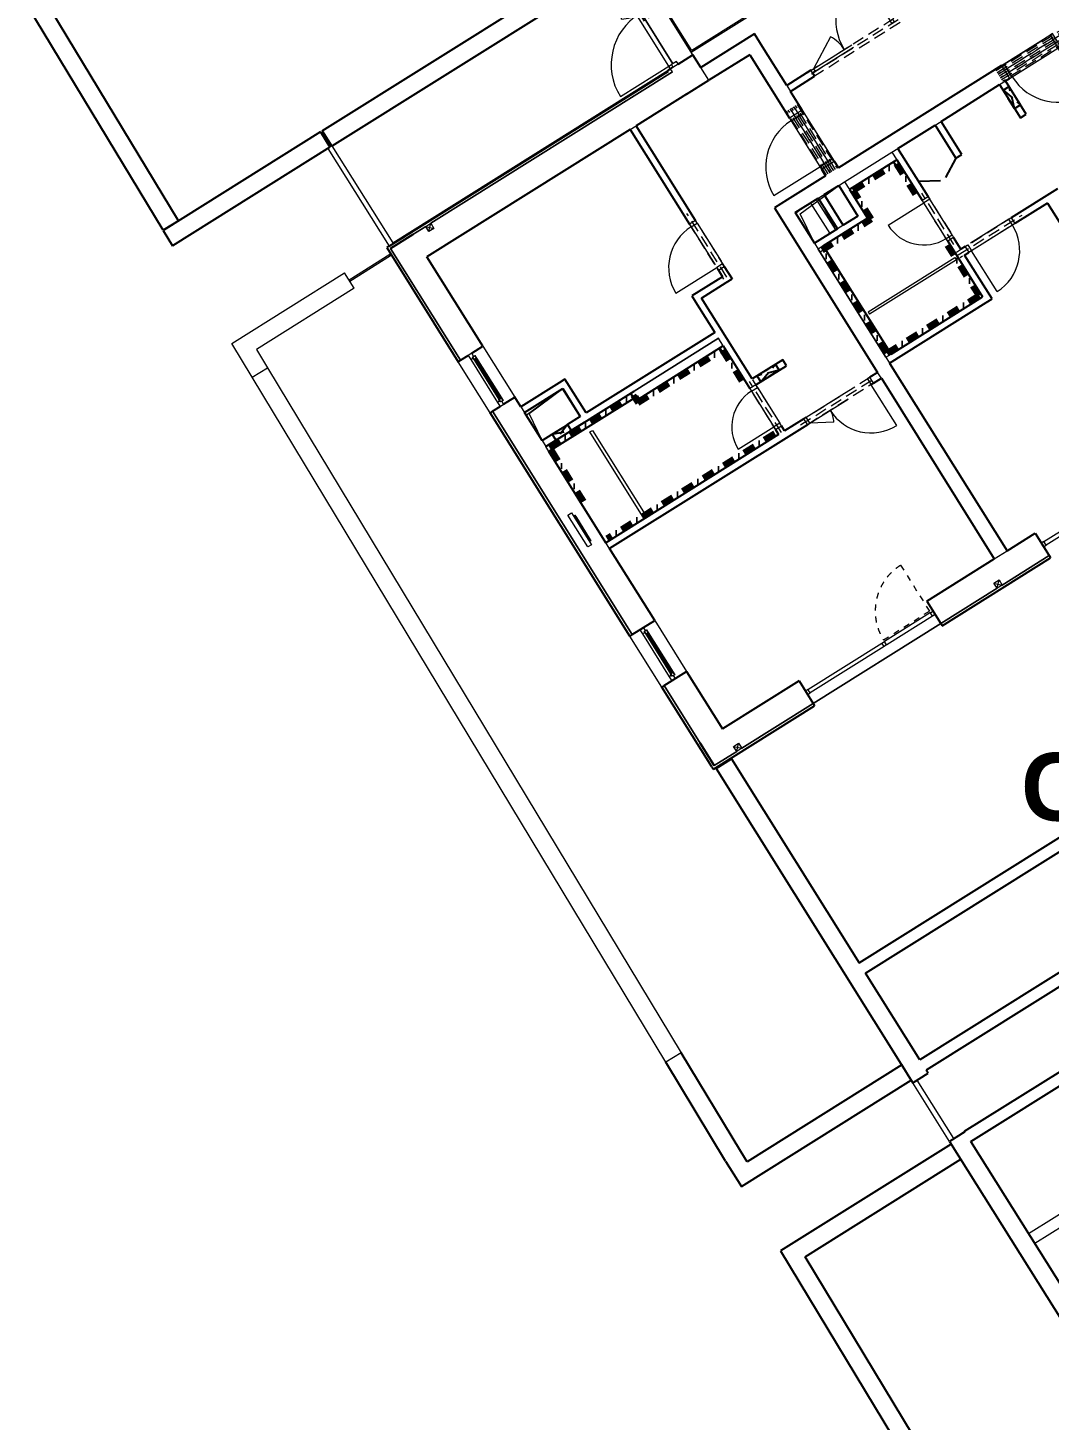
# Model space of a CAD drawing. Header units: millimetres. Extents: x -9657 to 178820, y -8645 to 72638.
# Drawn here: x 70702 to 87667, y 34252 to 57372 of the extents above; entities that cross this region are included whole.
import ezdxf

# ---------------------------------------------------------------- set-up
doc = ezdxf.new("R2010")
doc.units = ezdxf.units.MM
for name, pattern in [('HA_Dash_2mm-S1mm', [200, 100, -100]), ('HA_Dash_3mm-S1mm', [300, 200, -100]), ('HA_DashDot_2_2mm-S0_6mm', [1650, 750, -450, 0, -450]), ('HA_DashDot_4mm-S1mm', [400, 200, -100, 0, -100])]:
    doc.linetypes.add(name, pattern=pattern)
for name, color, linetype, lineweight in [('A-DETL-____-OTLN', 9, 'Continuous', 25), ('A-DETL-GENF-OTLN', 9, 'Continuous', 9), ('A-DOOR-____-MCUT', 9, 'Continuous', 9), ('A-DOOR-____-OTLN', 9, 'Continuous', 9), ('A-DOOR-FRAM-MCUT', 9, 'Continuous', 9), ('A-DOOR-FRAM-OTLN', 9, 'Continuous', 9), ('A-FLOR-____-OTLN', 9, 'Continuous', 9), ('A-FLOR-HRAL-OTLN', 9, 'Continuous', 9), ('A-GENM-____-HDLN', 9, 'HA_Dash_3mm-S1mm', 9), ('A-GENM-____-MCUT', 9, 'Continuous', 25), ('A-GENM-____-OTLN', 9, 'Continuous', 9), ('A-GLAZ-____-MCUT', 9, 'Continuous', 5), ('A-GLAZ-____-OTLN', 9, 'Continuous', 5), ('A-GLAZ-CURT-MCUT', 9, 'Continuous', 5), ('A-GLAZ-CURT-OTLN', 9, 'Continuous', 5), ('A-GLAZ-CWMG-MCUT', 9, 'Continuous', 5), ('A-GLAZ-CWMG-OTLN', 9, 'Continuous', 5), ('A-WALL-____-MCUT', 9, 'Continuous', 25), ('A-WALL-____-OTLN', 9, 'Continuous', 9), ('G-____-____-SYMB', 9, 'Continuous', 5), ('I-WALL-____-MCUT', 9, 'Continuous', 25), ('I-WALL-____-OTLN', 9, 'Continuous', 9), ('M-HVAC-DUCT-OTLN', 9, 'Continuous', 9)]:
    doc.layers.add(name, color=color, linetype=linetype, lineweight=lineweight)
doc.styles.add('Arial_B', font='arialbd.ttf', dxfattribs={"height": 1125})

# ---------------------------------------------------------------- blocks, each defined once
blk = doc.blocks.new('HA_DR_Single_Swing_Solid - In_BJ_900x2100_Vstup-2000314-schema rezu D_130_5300')
at = {"layer": 'A-DOOR-____-MCUT', "linetype": 'HA_DashDot_2_2mm-S0_6mm'}
for p, q in [((-450, 125), (450, 125)), ((-450, -125), (450, -125))]:
    blk.add_line(p, q, dxfattribs=at)
at = {"layer": 'A-DOOR-____-OTLN'}
for p, q in [((-500, 125), (500, 125)), ((-500, -125), (500, -125))]:
    blk.add_line(p, q, dxfattribs=at)
at = {"layer": 'A-DOOR-____-OTLN', "lineweight": 5}
blk.add_line((450, -1025), (450, -125), dxfattribs=at)
blk.add_arc((450, -125), 900, 180, 270, dxfattribs=at)
at = {"layer": 'A-DOOR-FRAM-MCUT'}
for p, q in [((-450, 125), (-500, 125)), ((-500, 125), (-500, -125)), ((-450, -125), (-450, 125)), ((500, 125), (450, 125)), ((450, 125), (450, -125)), ((500, -125), (500, 125)), ((-500, -125), (-450, -125)), ((450, -125), (500, -125))]:
    blk.add_line(p, q, dxfattribs=at)
blk = doc.blocks.new('HA_DR_Single_Swing_Solid - In_BJ_800x2100-2000414-schema rezu D_130_5300')
at = {"layer": 'A-DOOR-____-MCUT', "linetype": 'HA_DashDot_2_2mm-S0_6mm'}
for p, q in [((-400, 57.5), (400, 57.5)), ((-400, -57.5), (400, -57.5))]:
    blk.add_line(p, q, dxfattribs=at)
at = {"layer": 'A-DOOR-____-OTLN', "lineweight": 5}
blk.add_line((400, 857.5), (400, 57.5), dxfattribs=at)
blk.add_arc((400, 57.5), 800, 90, 180, dxfattribs=at)
at = {"layer": 'A-DOOR-FRAM-MCUT'}
for p, q in [((-450, -57.5), (-450, 57.5)), ((-450, 57.5), (-400, 57.5)), ((-400, 57.5), (-400, -57.5)), ((400, 57.5), (450, 57.5)), ((400, -57.5), (400, 57.5)), ((450, 57.5), (450, -57.5)), ((-400, -57.5), (-450, -57.5)), ((450, -57.5), (400, -57.5))]:
    blk.add_line(p, q, dxfattribs=at)
blk = doc.blocks.new('HA_DR_Single_Swing_Solid - In_BJ_700x2100-2000418-schema rezu D_130_5300')
at = {"layer": 'A-DOOR-____-MCUT', "linetype": 'HA_DashDot_2_2mm-S0_6mm'}
for p, q in [((-350, 57.5), (350, 57.5)), ((-350, -57.5), (350, -57.5))]:
    blk.add_line(p, q, dxfattribs=at)
at = {"layer": 'A-DOOR-____-OTLN', "lineweight": 5}
blk.add_line((350, 757.5), (350, 57.5), dxfattribs=at)
blk.add_arc((350, 57.5), 700, 90, 180, dxfattribs=at)
at = {"layer": 'A-DOOR-FRAM-MCUT'}
for p, q in [((-400, -57.5), (-400, 57.5)), ((-400, 57.5), (-350, 57.5)), ((-350, 57.5), (-350, -57.5)), ((350, 57.5), (400, 57.5)), ((350, -57.5), (350, 57.5)), ((400, 57.5), (400, -57.5)), ((-350, -57.5), (-400, -57.5)), ((400, -57.5), (350, -57.5))]:
    blk.add_line(p, q, dxfattribs=at)
blk = doc.blocks.new('HA_DR_Single_Swing_Solid - In_BJ_800x2100-2000412-schema rezu D_130_5300')
at = {"layer": 'A-DOOR-____-MCUT', "linetype": 'HA_DashDot_2_2mm-S0_6mm'}
for p, q in [((-400, 57.5), (400, 57.5)), ((-400, -57.5), (400, -57.5))]:
    blk.add_line(p, q, dxfattribs=at)
at = {"layer": 'A-DOOR-____-OTLN', "lineweight": 5}
blk.add_line((400, -857.5), (400, -57.5), dxfattribs=at)
blk.add_arc((400, -57.5), 800, 180, 270, dxfattribs=at)
at = {"layer": 'A-DOOR-FRAM-MCUT'}
for p, q in [((-400, 57.5), (-450, 57.5)), ((-450, 57.5), (-450, -57.5)), ((-400, -57.5), (-400, 57.5)), ((450, 57.5), (400, 57.5)), ((400, 57.5), (400, -57.5)), ((450, -57.5), (450, 57.5)), ((-450, -57.5), (-400, -57.5)), ((400, -57.5), (450, -57.5))]:
    blk.add_line(p, q, dxfattribs=at)
blk = doc.blocks.new('HA_DR_Double_Swing_Solid - In_BJ_1200x2100_800-1652993-schema rezu D_130_5300')
at = {"layer": 'A-DOOR-____-MCUT', "linetype": 'HA_DashDot_2_2mm-S0_6mm'}
for p, q in [((-600, 57.5), (600, 57.5)), ((-600, -57.5), (600, -57.5))]:
    blk.add_line(p, q, dxfattribs=at)
at = {"layer": 'A-DOOR-____-OTLN', "lineweight": 5}
for p, q in [((-253.6, -257.5), (-600, -57.5)), ((600, -857.5), (600, -57.5))]:
    blk.add_line(p, q, dxfattribs=at)
for centre, radius, start, end in [((-600, -57.5), 400, 330, 0), ((600, -57.5), 800, 180, 270)]:
    blk.add_arc(centre, radius, start, end, dxfattribs=at)
at = {"layer": 'A-DOOR-FRAM-MCUT'}
for p, q in [((-600, 57.5), (-650, 57.5)), ((-650, 57.5), (-650, -57.5)), ((-600, -57.5), (-600, 57.5)), ((650, 57.5), (600, 57.5)), ((600, 57.5), (600, -57.5)), ((650, -57.5), (650, 57.5)), ((-650, -57.5), (-600, -57.5)), ((600, -57.5), (650, -57.5))]:
    blk.add_line(p, q, dxfattribs=at)
blk = doc.blocks.new('HA_WD_SinglePanel - 1000x2100-1653868-schema rezu D_130_5300')
at = {"layer": 'A-GLAZ-____-MCUT'}
for p, q in [((-420, 70), (-500, 70)), ((-500, 0), (-440, 0)), ((-440, -25), (-440, 25)), ((-440, 25), (-390, 25)), ((-420, 25), (-420, 70)), ((-390, 25), (-390, -25)), ((390, 5), (-390, 5)), ((390, -25), (390, 25)), ((390, 25), (440, 25)), ((500, 70), (420, 70)), ((420, 70), (420, 25)), ((440, 25), (440, -25)), ((440, 0), (500, 0)), ((-390, -25), (-440, -25)), ((390, -5), (-390, -5)), ((440, -25), (390, -25))]:
    blk.add_line(p, q, dxfattribs=at)
at = {"layer": 'A-GLAZ-____-OTLN'}
for p, q in [((440, 25), (-440, 25)), ((-440, -25), (-440, 25)), ((420, 70), (-420, 70)), ((390, 25), (-390, 25)), ((440, 25), (440, -25)), ((-440, -25), (440, -25)), ((390, -25), (-390, -25))]:
    blk.add_line(p, q, dxfattribs=at)
blk = doc.blocks.new('HA_WD_SinglePanel - 1000x1500-1653870-schema rezu D_130_5300')
at = {"layer": 'A-GLAZ-____-MCUT'}
for p, q in [((-500, 70), (-500, 0)), ((-420, 70), (-500, 70)), ((-500, 0), (-440, 0)), ((-440, -25), (-440, 25)), ((-440, 25), (-390, 25)), ((-420, 25), (-420, 70)), ((-390, 25), (-390, -25)), ((390, 5), (-390, 5)), ((390, -25), (390, 25)), ((390, 25), (440, 25)), ((500, 70), (420, 70)), ((420, 70), (420, 25)), ((440, 25), (440, -25)), ((440, 0), (500, 0)), ((500, 0), (500, 70)), ((-390, -25), (-440, -25)), ((390, -5), (-390, -5)), ((440, -25), (390, -25))]:
    blk.add_line(p, q, dxfattribs=at)
at = {"layer": 'A-GLAZ-____-OTLN'}
for p, q in [((440, 25), (-440, 25)), ((-440, -25), (-440, 25)), ((420, 70), (-420, 70)), ((390, 25), (-390, 25)), ((440, 25), (440, -25)), ((-440, -25), (440, -25)), ((390, -25), (-390, -25))]:
    blk.add_line(p, q, dxfattribs=at)
blk = doc.blocks.new('HA_WD_SinglePanel - 625x1000-1653871-schema rezu D_130_5300')
at = {"layer": 'A-GLAZ-____-MCUT'}
for p, q in [((-253, -25), (-253, 0)), ((-203, 0), (-203, -25)), ((202, -25), (202, 0)), ((252, 0), (252, -25)), ((-203, -25), (-253, -25)), ((202, -5), (-203, -5)), ((252, -25), (202, -25))]:
    blk.add_line(p, q, dxfattribs=at)
at = {"layer": 'A-GLAZ-____-OTLN'}
for p, q in [((-313, 70), (312, 70)), ((-313, 0), (-313, 70)), ((312, 0), (-313, 0)), ((-253, -25), (-253, 0)), ((252, 0), (252, -25)), ((312, 70), (312, 0)), ((-253, -25), (252, -25)), ((202, -25), (-203, -25))]:
    blk.add_line(p, q, dxfattribs=at)
blk = doc.blocks.new('HA_DR_Double_Swing_Solid_FrameButt - In_FAS_1600x2350_1000-1915407-schema rezu D_130_5300')
at = {"layer": 'A-DOOR-____-MCUT', "linetype": 'HA_DashDot_2_2mm-S0_6mm'}
for p, q in [((-800, -70), (800, -70)), ((-800, -170), (800, -170))]:
    blk.add_line(p, q, dxfattribs=at)
at = {"layer": 'A-DOOR-____-OTLN', "lineweight": 5}
for p, q in [((-280, -470), (-800, -170)), ((800, -1170), (800, -170))]:
    blk.add_line(p, q, dxfattribs=at)
for centre, radius, start, end in [((-800, -170), 600, 330, 360), ((800, -170), 1000, 180, 270)]:
    blk.add_arc(centre, radius, start, end, dxfattribs=at)
at = {"layer": 'A-DOOR-FRAM-MCUT'}
for p, q in [((-800, -70), (-850, -70)), ((-850, -70), (-850, -170)), ((-850, -170), (-800, -170)), ((-800, -170), (-800, -70)), ((850, -70), (800, -70)), ((800, -70), (800, -170)), ((800, -170), (850, -170)), ((850, -170), (850, -70))]:
    blk.add_line(p, q, dxfattribs=at)
at = {"layer": 'A-DOOR-FRAM-OTLN', "linetype": 'HA_DashDot_2_2mm-S0_6mm'}
for p, q in [((850, 220), (-850, 220)), ((850, -220), (-850, -220))]:
    blk.add_line(p, q, dxfattribs=at)
blk = doc.blocks.new('HA_DR_Double_Swing_Solid_wCasing - In_OBJ_1500x2100_900-1771115-schema rezu D_130_5300')
at = {"layer": 'A-DOOR-____-MCUT', "linetype": 'HA_DashDot_2_2mm-S0_6mm'}
for p, q in [((-750, 57.5), (750, 57.5)), ((-750, 7.5), (750, 7.5))]:
    blk.add_line(p, q, dxfattribs=at)
at = {"layer": 'A-DOOR-____-OTLN', "lineweight": 5}
for p, q in [((750, 957.5), (750, 57.5)), ((-230.4, 357.5), (-750, 57.5))]:
    blk.add_line(p, q, dxfattribs=at)
for centre, radius, start, end in [((750, 57.5), 900, 90, 180), ((-750, 57.5), 600, 0, 30)]:
    blk.add_arc(centre, radius, start, end, dxfattribs=at)
at = {"layer": 'A-DOOR-FRAM-MCUT'}
for p, q in [((-800, 7.5), (-800, 57.5)), ((-800, 57.5), (-750, 57.5)), ((-750, 7.5), (-800, 7.5)), ((-750, 57.5), (-750, 7.5)), ((750, 57.5), (800, 57.5)), ((750, 7.5), (750, 57.5)), ((800, 7.5), (750, 7.5)), ((800, 57.5), (800, 7.5))]:
    blk.add_line(p, q, dxfattribs=at)
blk = doc.blocks.new('HA_DR_Single_Swing_Solid - In_BJ_700x2100-2000416-schema rezu D_130_5300')
at = {"layer": 'A-DOOR-____-MCUT', "linetype": 'HA_DashDot_2_2mm-S0_6mm'}
for p, q in [((-350, 57.5), (350, 57.5)), ((-350, -57.5), (350, -57.5))]:
    blk.add_line(p, q, dxfattribs=at)
at = {"layer": 'A-DOOR-____-OTLN', "lineweight": 5}
blk.add_line((350, -757.5), (350, -57.5), dxfattribs=at)
blk.add_arc((350, -57.5), 700, 180, 270, dxfattribs=at)
at = {"layer": 'A-DOOR-FRAM-MCUT'}
for p, q in [((-350, 57.5), (-400, 57.5)), ((-400, 57.5), (-400, -57.5)), ((-350, -57.5), (-350, 57.5)), ((400, 57.5), (350, 57.5)), ((350, 57.5), (350, -57.5)), ((400, -57.5), (400, 57.5)), ((-400, -57.5), (-350, -57.5)), ((350, -57.5), (400, -57.5))]:
    blk.add_line(p, q, dxfattribs=at)
blk = doc.blocks.new('Systémový panel - Sklo-2038694-schema rezu D_130_5300')
at = {"layer": 'A-GLAZ-CURT-MCUT'}
for p, q in [((-725, 0), (725, 0)), ((-725, -70), (-725, 0)), ((725, -70), (-725, -70)), ((725, -70), (725, 0))]:
    blk.add_line(p, q, dxfattribs=at)
blk = doc.blocks.new('Obdélníková příčel - 50x70mm EXT-2038695-schema rezu D_130_5300')
at = {"layer": 'A-GLAZ-CWMG-MCUT'}
for p, q in [((0, 70), (-50, 70)), ((-50, 70), (-50, 0)), ((-50, 0), (0, 0)), ((0, 70), (0, 0))]:
    blk.add_line(p, q, dxfattribs=at)
blk = doc.blocks.new('Obdélníková příčel - 50x70mm EXT-2038696-schema rezu D_130_5300')
at = {"layer": 'A-GLAZ-CWMG-MCUT'}
for p, q in [((0, 70), (-50, 70)), ((-50, 70), (-50, 0)), ((-50, 0), (0, 0)), ((0, 70), (0, 0))]:
    blk.add_line(p, q, dxfattribs=at)
blk = doc.blocks.new('ABMV_CW_Single_Swing_Generic - Ex_Glass_SKLOPNE-2038697-schema rezu D_130_5300')
at = {"layer": 'A-DOOR-____-OTLN', "linetype": 'HA_Dash_2mm-S1mm', "lineweight": 5}
for p in [(450, 930), (-450, 30)]:
    blk.add_line(p, (450, 30), dxfattribs=at)
blk.add_arc((450, 30), 900, 90, 180, dxfattribs=at)
blk = doc.blocks.new('Obdélníková příčel - 50x70mm EXT-1480163-schema rezu D_130_5300')
at = {"layer": 'A-GLAZ-CWMG-OTLN'}
for p, q in [((-31448, 47661), (-32211, 47183)), ((-31411, 47601), (-32173, 47124))]:
    blk.add_line(p, q, dxfattribs=at)
blk = doc.blocks.new('Obdélníková příčel - 50x70mm EXT-2038693-schema rezu D_130_5300')
at = {"layer": 'A-GLAZ-CWMG-MCUT'}
for p, q in [((25, 70), (-25, 70)), ((-25, 70), (-25, 0)), ((-25, 0), (25, 0)), ((25, 70), (25, 0))]:
    blk.add_line(p, q, dxfattribs=at)
blk = doc.blocks.new('Systémový panel - Sklo-1480324-schema rezu D_130_5300')
at = {"layer": 'A-GLAZ-CURT-MCUT'}
for p, q in [((-725, 0), (725, 0)), ((-725, -70), (-725, 0)), ((725, -70), (-725, -70)), ((725, -70), (725, 0))]:
    blk.add_line(p, q, dxfattribs=at)
blk = doc.blocks.new('Obdélníková příčel - 50x70mm EXT-1479989-schema rezu D_130_5300')
at = {"layer": 'A-GLAZ-CWMG-MCUT'}
for p, q in [((0, 70), (-50, 70)), ((-50, 70), (-50, 0)), ((-50, 0), (0, 0)), ((0, 70), (0, 0))]:
    blk.add_line(p, q, dxfattribs=at)
blk = doc.blocks.new('HA_GM_Shaft_Rectangle - Default-2017769-schema rezu D_130_5300')
at = {"layer": 'A-DETL-GENF-OTLN'}
for p, q in [((55, -55), (750, 0)), ((0, -550), (55, -55))]:
    blk.add_line(p, q, dxfattribs=at)
at = {"layer": 'A-GENM-____-OTLN'}
for p, q in [((0, -550), (0, 0)), ((0, 0), (750, 0)), ((750, 0), (750, -550)), ((750, -550), (0, -550))]:
    blk.add_line(p, q, dxfattribs=at)
blk = doc.blocks.new('HA_GM_Tiling_LineBased - Generic Tiles-1678942-schema rezu D_130_5300')
at = {"layer": 'A-GENM-____-OTLN', "linetype": 'HA_DashDot_4mm-S1mm', "lineweight": 80}
blk.add_line((50, -50), (3335, -50), dxfattribs=at)
blk = doc.blocks.new('HA_GM_Tiling_LineBased - Generic Tiles-1699753-schema rezu D_130_5300')
at = {"layer": 'A-GENM-____-OTLN', "linetype": 'HA_DashDot_4mm-S1mm', "lineweight": 80}
blk.add_line((50, -50), (1110, -50), dxfattribs=at)
blk = doc.blocks.new('HA_GM_Tiling_LineBased - Generic Tiles-1681290-schema rezu D_130_5300')
at = {"layer": 'A-GENM-____-OTLN', "linetype": 'HA_DashDot_4mm-S1mm', "lineweight": 80}
blk.add_line((50, -50), (1685, -50), dxfattribs=at)
blk = doc.blocks.new('HA_GM_Tiling_LineBased - Generic Tiles-1905534-schema rezu D_130_5300')
at = {"layer": 'A-GENM-____-OTLN', "linetype": 'HA_DashDot_4mm-S1mm', "lineweight": 80}
blk.add_line((50, -50), (785, -50), dxfattribs=at)
blk = doc.blocks.new('HA_GM_Tiling_LineBased - Generic Tiles-1951463-schema rezu D_130_5300')
at = {"layer": 'A-GENM-____-OTLN', "linetype": 'HA_DashDot_4mm-S1mm', "lineweight": 80}
blk.add_line((50, -50), (1040, -50), dxfattribs=at)
blk = doc.blocks.new('HA_GM_Tiling_LineBased - Generic Tiles-1951464-schema rezu D_130_5300')
at = {"layer": 'A-GENM-____-OTLN', "linetype": 'HA_DashDot_4mm-S1mm', "lineweight": 80}
blk.add_line((50, -50), (1850, -50), dxfattribs=at)
blk = doc.blocks.new('HA_GM_Tiling_LineBased - Generic Tiles-1951465-schema rezu D_130_5300')
at = {"layer": 'A-GENM-____-OTLN', "linetype": 'HA_DashDot_4mm-S1mm', "lineweight": 80}
blk.add_line((50, -50), (2070, -50), dxfattribs=at)
blk = doc.blocks.new('HA_GM_Tiling_LineBased - Generic Tiles-1951466-schema rezu D_130_5300')
at = {"layer": 'A-GENM-____-OTLN', "linetype": 'HA_DashDot_4mm-S1mm', "lineweight": 80}
blk.add_line((50, -50), (1015, -50), dxfattribs=at)
blk = doc.blocks.new('HA_GM_Tiling_LineBased - Generic Tiles-1951467-schema rezu D_130_5300')
at = {"layer": 'A-GENM-____-OTLN', "linetype": 'HA_DashDot_4mm-S1mm', "lineweight": 80}
blk.add_line((-50, -50), (515, -50), dxfattribs=at)
blk = doc.blocks.new('HA_GM_Tiling_LineBased - Generic Tiles-1951468-schema rezu D_130_5300')
at = {"layer": 'A-GENM-____-OTLN', "linetype": 'HA_DashDot_4mm-S1mm', "lineweight": 80}
blk.add_line((50, -50), (885, -50), dxfattribs=at)
blk = doc.blocks.new('HA_GM_Tiling_LineBased - Generic Tiles-1951469-schema rezu D_130_5300')
at = {"layer": 'A-GENM-____-OTLN', "linetype": 'HA_DashDot_4mm-S1mm', "lineweight": 80}
blk.add_line((50, -50), (745, -50), dxfattribs=at)
blk = doc.blocks.new('Cistici zona_ram - Cistici zona_ram-1709531-schema rezu D_130_5300')
at = {"layer": 'A-GENM-____-OTLN'}
for p, q in [((1423, 68680), (223, 68680)), ((223, 68680), (223, 67080)), ((1423, 67080), (1423, 68680)), ((243, 67100), (243, 68660)), ((243, 68660), (1403, 68660)), ((1403, 68660), (1403, 67100)), ((223, 67080), (1423, 67080)), ((1403, 67100), (243, 67100))]:
    blk.add_line(p, q, dxfattribs=at)
blk = doc.blocks.new('TB_Porotherm KP11_5_1750mm - TB_Porotherm KP11_5_1750mm-1842302-schema rezu D_130_5300')
at = {"layer": 'A-GENM-____-HDLN'}
for p, q in [((-875, 57.5), (875, 57.5)), ((-875, 0), (875, 0)), ((875, -57.5), (-875, -57.5))]:
    blk.add_line(p, q, dxfattribs=at)
blk = doc.blocks.new('TB_Porotherm KP7_1250mm - TB_Porotherm KP7_1250mm-1834965-schema rezu D_130_5300')
at = {"layer": 'A-GENM-____-HDLN'}
for p, q in [((-625, 35), (625, 35)), ((-625, 0), (625, 0)), ((625, -35), (-625, -35))]:
    blk.add_line(p, q, dxfattribs=at)
blk = doc.blocks.new('TB_Porotherm KP11_5_1000mm - TB_Porotherm KP11_5_1000mm-1834151-schema rezu D_130_5300')
at = {"layer": 'A-GENM-____-HDLN'}
for p, q in [((-500, 57.5), (500, 57.5)), ((-500, 0), (500, 0)), ((500, -57.5), (-500, -57.5))]:
    blk.add_line(p, q, dxfattribs=at)
blk = doc.blocks.new('TB_Porotherm KP11_5_1250mm - TB_Porotherm KP11_5_1250mm-1840670-schema rezu D_130_5300')
at = {"layer": 'A-GENM-____-HDLN'}
for p, q in [((-625, 57.5), (625, 57.5)), ((-625, 0), (625, 0)), ((625, -57.5), (-625, -57.5))]:
    blk.add_line(p, q, dxfattribs=at)
blk = doc.blocks.new('TB_Porotherm KP11_5_1500mm - TB_Porotherm KP11_5_1500mm-1841486-schema rezu D_130_5300')
at = {"layer": 'A-GENM-____-HDLN'}
for p, q in [((-750, 57.5), (750, 57.5)), ((-750, 0), (750, 0)), ((750, -57.5), (-750, -57.5))]:
    blk.add_line(p, q, dxfattribs=at)
blk = doc.blocks.new('HA_GM_Tiling_LineBased - Generic Tiles-1905920-schema rezu D_130_5300')
at = {"layer": 'A-GENM-____-OTLN', "linetype": 'HA_DashDot_4mm-S1mm', "lineweight": 80}
blk.add_line((-50, -50), (1600, -50), dxfattribs=at)
blk = doc.blocks.new('HA_GM_Tiling_LineBased - Generic Tiles-1905546-schema rezu D_130_5300')
at = {"layer": 'A-GENM-____-OTLN', "linetype": 'HA_DashDot_4mm-S1mm', "lineweight": 80}
blk.add_line((50, -50), (200, -50), dxfattribs=at)
blk = doc.blocks.new('HA_GM_Opening_Rectangle_WallBased - Default-1930727-schema rezu D_130_5300')
at = {"layer": 'A-GENM-____-MCUT', "linetype": 'HA_Dash_3mm-S1mm'}
for p, q in [((305, 57.5), (-55, -57.5)), ((-55, 57.5), (305, -57.5)), ((-55, 57.5), (-55, -57.5)), ((-55, 57.5), (305, 57.5)), ((305, 57.5), (305, -57.5)), ((-55, -57.5), (305, -57.5))]:
    blk.add_line(p, q, dxfattribs=at)
blk = doc.blocks.new('HA_GM_Opening_Rectangle_WallBased - Default-2029740-schema rezu D_130_5300')
at = {"layer": 'A-GENM-____-MCUT', "linetype": 'HA_Dash_3mm-S1mm'}
for p, q in [((275, 58), (-25, -58)), ((-25, 58), (275, -58)), ((-25, 58), (-25, -58)), ((-25, 58), (275, 58)), ((275, 58), (275, -58)), ((-25, -58), (275, -58))]:
    blk.add_line(p, q, dxfattribs=at)
blk = doc.blocks.new('HA_GM_Shaft_Rectangle - Default-2017821-schema rezu D_130_5300')
at = {"layer": 'A-DETL-GENF-OTLN'}
for p, q in [((60, -60), (850, 0)), ((0, -600), (60, -60))]:
    blk.add_line(p, q, dxfattribs=at)
at = {"layer": 'A-GENM-____-OTLN'}
for p, q in [((0, -600), (0, 0)), ((0, 0), (850, 0)), ((850, 0), (850, -600)), ((850, -600), (0, -600))]:
    blk.add_line(p, q, dxfattribs=at)
blk = doc.blocks.new('185-01_OBJEKT D_Central_rvt-3-schema rezu D_130_5300')
at = {"layer": 'A-DETL-____-OTLN'}
for p, q in [((-31024, 55207), (-31195, 54884)), ((-31278, 54832), (-31642, 54819))]:
    blk.add_line(p, q, dxfattribs=at)
at = {"layer": 'A-FLOR-____-OTLN'}
for p, q in [((-35765, 56691), (-36667, 58132)), ((-36569, 58125), (-35724, 56776)), ((-41519, 55612), (-41549, 55594)), ((-41455, 55368), (-40439, 53746)), ((-33394, 46152), (-31275, 47479))]:
    blk.add_line(p, q, dxfattribs=at)
at = {"layer": 'A-WALL-____-MCUT'}
for p, q in [((-35638, 56771), (-35392, 56925)), ((-35259, 56713), (-35392, 56925)), ((-40439, 53746), (-35795, 56655)), ((-35765, 56691), (-35803, 56668)), ((-35803, 56668), (-35795, 56655)), ((-35765, 56691), (-35723, 56718)), ((-35500, 56268), (-35127, 56501)), ((-35500, 56268), (-36334, 55745)), ((-36432, 55684), (-39809, 53568)), ((-40415, 53708), (-40043, 53941)), ((-40043, 53941), (-40415, 53708)), ((-40439, 53746), (-40477, 53722)), ((-40477, 53722), (-39291, 51828)), ((-38880, 52085), (-39809, 53568)), ((-39066, 51969), (-38880, 52085)), ((-39253, 51852), (-39291, 51828)), ((-39253, 51852), (-39126, 51931)), ((-38536, 51121), (-38349, 51238)), ((-38251, 51081), (-38349, 51238)), ((-38722, 51004), (-38760, 50980)), ((-36438, 47273), (-38760, 50980)), ((-38722, 51004), (-38595, 51084)), ((-37898, 50518), (-38190, 50984)), ((-36836, 48823), (-37784, 50335)), ((-30174, 48689), (-29708, 48981)), ((-29708, 48981), (-29474, 48608)), ((-36027, 47530), (-36775, 48725)), ((-31509, 47853), (-30386, 48556)), ((-31251, 47442), (-29451, 48570)), ((-29474, 48608), (-29451, 48570)), ((-31509, 47853), (-31275, 47480)), ((-36400, 47297), (-36027, 47530)), ((-31275, 47480), (-31251, 47442)), ((-36400, 47297), (-36438, 47273)), ((-35869, 46449), (-35496, 46683)), ((-35496, 46683), (-34899, 45729)), ((-33628, 46526), (-34899, 45729)), ((-33628, 46526), (-33394, 46153)), ((-35869, 46449), (-35907, 46425)), ((-35076, 45099), (-35907, 46425)), ((-35052, 45061), (-33370, 46114)), ((-33394, 46153), (-33370, 46114)), ((-35272, 45496), (-35038, 45123)), ((-35038, 45123), (-35272, 45496)), ((-35076, 45099), (-35052, 45061))]:
    blk.add_line(p, q, dxfattribs=at)
at = {"layer": 'A-WALL-____-MCUT', "lineweight": 9}
for p, q in [((-35765, 56691), (-35757, 56679)), ((-35757, 56679), (-35765, 56691)), ((-35733, 56641), (-35757, 56679)), ((-35127, 56501), (-35259, 56713)), ((-35733, 56641), (-39746, 54127)), ((-39746, 54127), (-35733, 56641)), ((-33833, 56415), (-33772, 56317)), ((-30297, 56429), (-30199, 56490)), ((-36432, 55684), (-36334, 55745)), ((-31369, 55758), (-31271, 55819)), ((-32873, 54815), (-32085, 55309)), ((-32873, 54815), (-32085, 55309)), ((-32085, 55309), (-31987, 55370)), ((-32085, 55309), (-32005, 55182)), ((-32970, 54754), (-32873, 54815)), ((-32873, 54815), (-32793, 54688)), ((-33309, 54542), (-33212, 54603)), ((-39831, 54074), (-40043, 53941)), ((-40043, 53941), (-39831, 54074)), ((-40415, 53708), (-39253, 51852)), ((-39253, 51852), (-40415, 53708)), ((-33372, 53795), (-33311, 53697)), ((-33227, 53750), (-33311, 53697)), ((-32186, 51901), (-33311, 53697)), ((-33311, 53697), (-32186, 51901)), ((-36367, 51341), (-34968, 52217)), ((-34968, 52217), (-36367, 51341)), ((-34889, 52090), (-34968, 52217)), ((-32186, 51901), (-32101, 51954)), ((-32186, 51901), (-32125, 51803)), ((-32262, 51552), (-32324, 51649)), ((-38722, 51004), (-36400, 47297)), ((-36400, 47297), (-38722, 51004)), ((-38251, 51081), (-38190, 50984)), ((-37898, 50518), (-37837, 50420)), ((-37784, 50335), (-37837, 50420)), ((-36775, 48725), (-36836, 48823)), ((-30386, 48556), (-30174, 48689)), ((-30254, 48119), (-29474, 48608)), ((-29474, 48608), (-30254, 48119)), ((-31275, 47480), (-30339, 48066)), ((-30339, 48066), (-31275, 47480)), ((-35869, 46449), (-35272, 45496)), ((-35272, 45496), (-35869, 46449)), ((-34581, 45409), (-33394, 46153)), ((-33394, 46153), (-34581, 45409)), ((-35038, 45123), (-34665, 45356)), ((-34665, 45356), (-35038, 45123))]:
    blk.add_line(p, q, dxfattribs=at)
at = {"layer": 'A-WALL-____-OTLN'}
for p, q in [((-38880, 52085), (-38349, 51238)), ((-38760, 50980), (-39291, 51828)), ((-36027, 47530), (-35496, 46683)), ((-35907, 46425), (-36438, 47273))]:
    blk.add_line(p, q, dxfattribs=at)
at = {"layer": 'I-WALL-____-MCUT'}
for p, q in [((-34369, 57271), (-35259, 56713)), ((-34237, 57059), (-34369, 57271)), ((-34449, 56926), (-35127, 56501)), ((-34449, 56926), (-33788, 55871)), ((-33833, 56415), (-34237, 57059)), ((-33431, 56667), (-33833, 56415)), ((-30264, 56745), (-32976, 55046)), ((-33772, 56317), (-33370, 56569)), ((-33404, 56624), (-33370, 56569)), ((-31271, 55819), (-30297, 56429)), ((-30297, 56429), (-29952, 55878)), ((-30199, 56490), (-30131, 56533)), ((-29854, 55939), (-30199, 56490)), ((-33576, 56004), (-33772, 56317)), ((-35350, 54173), (-36334, 55745)), ((-31987, 55370), (-31369, 55758)), ((-31369, 55758), (-31024, 55207)), ((-30926, 55268), (-31271, 55819)), ((-29952, 55878), (-29854, 55939)), ((-36432, 55684), (-35447, 54112)), ((-31486, 54569), (-31987, 55370)), ((-31024, 55207), (-30926, 55268)), ((-33045, 55156), (-32976, 55046)), ((-32005, 55182), (-32793, 54688)), ((-32005, 55182), (-31583, 54508)), ((-33188, 54913), (-33824, 54515)), ((-33257, 55023), (-33188, 54913)), ((-33212, 54603), (-32970, 54754)), ((-32894, 54095), (-33212, 54603)), ((-32970, 54754), (-32652, 54246)), ((-32793, 54688), (-32493, 54209)), ((-29337, 54700), (-30104, 54219)), ((-33824, 54515), (-34035, 54382)), ((-34035, 54382), (-32324, 51649)), ((-33691, 54303), (-33309, 54542)), ((-33309, 54542), (-32991, 54034)), ((-29501, 54461), (-30043, 54122)), ((-29501, 54461), (-27094, 50618)), ((-33691, 54303), (-33372, 53795)), ((-33227, 53750), (-32591, 54148)), ((-32652, 54246), (-32894, 54095)), ((-32591, 54148), (-32493, 54209)), ((-32991, 54034), (-33372, 53795)), ((-30939, 53696), (-31061, 53891)), ((-33227, 53750), (-32101, 51954)), ((-31159, 53830), (-30580, 52906)), ((-30867, 53741), (-30939, 53696)), ((-30878, 53599), (-30806, 53644)), ((-34872, 53410), (-34742, 53202)), ((-30421, 52870), (-30878, 53599)), ((-34900, 53239), (-35409, 52920)), ((-34969, 53349), (-34900, 53239)), ((-34839, 53141), (-34742, 53202)), ((-35250, 52884), (-34839, 53141)), ((-35409, 52920), (-35348, 52823)), ((-35348, 52823), (-35029, 52314)), ((-34409, 51541), (-35250, 52884)), ((-32125, 51803), (-30519, 52809)), ((-32101, 51954), (-30580, 52906)), ((-30519, 52809), (-30421, 52870)), ((-35029, 52314), (-37165, 50977)), ((-34889, 52090), (-36287, 51214)), ((-34889, 52090), (-34445, 51382)), ((-33900, 51859), (-34409, 51541)), ((-33839, 51762), (-33900, 51859)), ((-32125, 51803), (-30174, 48689)), ((-34348, 51443), (-33839, 51762)), ((-32324, 51649), (-32451, 51570)), ((-37615, 51479), (-38251, 51081)), ((-38190, 50984), (-37554, 51382)), ((-37837, 50420), (-36367, 51341)), ((-37518, 51540), (-37615, 51479)), ((-37554, 51382), (-37262, 50916)), ((-37165, 50977), (-37518, 51540)), ((-37201, 50818), (-36367, 51341)), ((-32390, 51472), (-32262, 51552)), ((-32262, 51552), (-30386, 48556)), ((-36313, 51256), (-37784, 50335)), ((-36287, 51214), (-36313, 51256)), ((-37262, 50916), (-37474, 50783)), ((-33552, 50880), (-33870, 50680)), ((-37474, 50783), (-37413, 50685)), ((-37201, 50818), (-37413, 50685)), ((-33491, 50782), (-36775, 48725)), ((-34021, 50704), (-33968, 50619)), ((-33870, 50680), (-33923, 50765)), ((-37898, 50518), (-37729, 50624)), ((-37837, 50420), (-37667, 50526)), ((-37729, 50624), (-37667, 50526)), ((-33968, 50619), (-36836, 48823))]:
    blk.add_line(p, q, dxfattribs=at)
at = {"layer": 'I-WALL-____-OTLN'}
for p, q in [((-32483, 52658), (-31043, 53561)), ((-31016, 53518), (-32457, 52616)), ((-31043, 53561), (-31016, 53518)), ((-32483, 52658), (-32457, 52616)), ((-37729, 50624), (-37474, 50783)), ((-37103, 50661), (-37061, 50688)), ((-36201, 49221), (-37103, 50661)), ((-37061, 50688), (-36158, 49247))]:
    blk.add_line(p, q, dxfattribs=at)
at = {"layer": 'M-HVAC-DUCT-OTLN', "lineweight": 5}
for p, q in [((-39831, 54074), (-39746, 54127)), ((-39778, 53989), (-39746, 54127)), ((-39746, 54127), (-39693, 54042)), ((-39831, 54074), (-39693, 54042)), ((-39778, 53989), (-39831, 54074)), ((-39693, 54042), (-39778, 53989)), ((-30392, 48151), (-30307, 48204)), ((-30392, 48151), (-30254, 48119)), ((-30339, 48066), (-30392, 48151)), ((-30339, 48066), (-30307, 48204)), ((-30254, 48119), (-30339, 48066)), ((-30307, 48204), (-30254, 48119)), ((-34718, 45441), (-34633, 45494)), ((-34718, 45441), (-34580, 45409)), ((-34665, 45356), (-34718, 45441)), ((-34665, 45356), (-34633, 45494)), ((-34580, 45409), (-34665, 45356)), ((-34633, 45494), (-34580, 45409))]:
    blk.add_line(p, q, dxfattribs=at)
at = {"layer": 'A-DOOR-____-OTLN', "color": 50, "lineweight": 9}
for name, p, rotation in [('HA_DR_Double_Swing_Solid_FrameButt - In_FAS_1600x2350_1000-1915407-schema rezu D_130_5300', (-36030, 57529), 302.0611111111111), ('HA_DR_Double_Swing_Solid_wCasing - In_OBJ_1500x2100_900-1771115-schema rezu D_130_5300', (-32722, 57043), 32.0611111111112), ('HA_DR_Single_Swing_Solid - In_BJ_900x2100_Vstup-2000314-schema rezu D_130_5300', (-29774, 56904), 32.06111111111118), ('HA_DR_Single_Swing_Solid - In_BJ_900x2100_Vstup-2000314-schema rezu D_130_5300', (-33416, 55513), 302.0611111111118), ('HA_DR_Single_Swing_Solid - In_BJ_700x2100-2000418-schema rezu D_130_5300', (-31322, 54200), 122.0611111111111), ('HA_DR_Single_Swing_Solid - In_BJ_800x2100-2000412-schema rezu D_130_5300', (-35159, 53761), 302.061111111111), ('HA_DR_Single_Swing_Solid - In_BJ_800x2100-2000414-schema rezu D_130_5300', (-30455, 53932), 212.0611111111112), ('HA_DR_Double_Swing_Solid - In_BJ_1200x2100_800-1652993-schema rezu D_130_5300', (-32971, 51176), 32.06111111111117), ('HA_DR_Single_Swing_Solid - In_BJ_700x2100-2000416-schema rezu D_130_5300', (-34184, 51074), 302.0611111111103), ('ABMV_CW_Single_Swing_Generic - Ex_Glass_SKLOPNE-2038697-schema rezu D_130_5300', (-31829, 47422), 32.06111111111168)]:
    blk.add_blockref(name, p, dxfattribs=dict(at, rotation=rotation))
at = {"layer": 'A-GENM-____-OTLN', "color": 50, "lineweight": 9}
for name, p, rotation in [('Cistici zona_ram - Cistici zona_ram-1709531-schema rezu D_130_5300', (0, 0), 32.06111111111108), ('TB_Porotherm KP11_5_1750mm - TB_Porotherm KP11_5_1750mm-1842302-schema rezu D_130_5300', (-32722, 57043), 212.0611111111109), ('TB_Porotherm KP7_1250mm - TB_Porotherm KP7_1250mm-1834965-schema rezu D_130_5300', (-29811, 56963), 32.06111111111186), ('TB_Porotherm KP7_1250mm - TB_Porotherm KP7_1250mm-1834965-schema rezu D_130_5300', (-29774, 56904), 32.06111111111186), ('TB_Porotherm KP7_1250mm - TB_Porotherm KP7_1250mm-1834965-schema rezu D_130_5300', (-29737, 56845), 32.06111111111186), ('HA_GM_Opening_Rectangle_WallBased - Default-1930727-schema rezu D_130_5300', (-30028, 56108), 122.061111111111), ('TB_Porotherm KP7_1250mm - TB_Porotherm KP7_1250mm-1834965-schema rezu D_130_5300', (-33476, 55476), 122.0611111111112), ('TB_Porotherm KP7_1250mm - TB_Porotherm KP7_1250mm-1834965-schema rezu D_130_5300', (-33416, 55513), 122.0611111111112), ('TB_Porotherm KP7_1250mm - TB_Porotherm KP7_1250mm-1834965-schema rezu D_130_5300', (-33357, 55551), 122.0611111111112), ('HA_GM_Tiling_LineBased - Generic Tiles-1951468-schema rezu D_130_5300', (-32793, 54688), 32.06111111111108), ('HA_GM_Tiling_LineBased - Generic Tiles-1951469-schema rezu D_130_5300', (-32001, 55185), 302.061111111111), ('HA_GM_Shaft_Rectangle - Default-2017821-schema rezu D_130_5300', (-33691, 54303), 32.0611111111106), ('HA_GM_Tiling_LineBased - Generic Tiles-1951467-schema rezu D_130_5300', (-32493, 54209), 122.061111111111), ('TB_Porotherm KP11_5_1000mm - TB_Porotherm KP11_5_1000mm-1834151-schema rezu D_130_5300', (-31322, 54200), 122.0611111111112), ('TB_Porotherm KP11_5_1250mm - TB_Porotherm KP11_5_1250mm-1840670-schema rezu D_130_5300', (-35159, 53761), 122.0611111111112), ('HA_GM_Tiling_LineBased - Generic Tiles-1951466-schema rezu D_130_5300', (-33311, 53697), 32.06111111111108), ('TB_Porotherm KP11_5_1250mm - TB_Porotherm KP11_5_1250mm-1840670-schema rezu D_130_5300', (-30455, 53932), 32.06111111111186), ('HA_GM_Tiling_LineBased - Generic Tiles-1951465-schema rezu D_130_5300', (-32186, 51901), 122.061111111111), ('HA_GM_Tiling_LineBased - Generic Tiles-1951463-schema rezu D_130_5300', (-31154, 53833), 302.061111111111), ('HA_GM_Tiling_LineBased - Generic Tiles-1951464-schema rezu D_130_5300', (-30576, 52909), 212.0611111111108), ('HA_GM_Tiling_LineBased - Generic Tiles-1905920-schema rezu D_130_5300', (-36287, 51214), 32.06111111111093), ('HA_GM_Tiling_LineBased - Generic Tiles-1905534-schema rezu D_130_5300', (-34889, 52090), 302.061111111111), ('HA_GM_Opening_Rectangle_WallBased - Default-1930727-schema rezu D_130_5300', (-34035, 51707), 212.061111111111), ('TB_Porotherm KP11_5_1500mm - TB_Porotherm KP11_5_1500mm-1841486-schema rezu D_130_5300', (-32971, 51176), 32.06111111111186), ('HA_GM_Shaft_Rectangle - Default-2017769-schema rezu D_130_5300', (-38190, 50984), 32.06111111111057), ('TB_Porotherm KP11_5_1000mm - TB_Porotherm KP11_5_1000mm-1834151-schema rezu D_130_5300', (-34184, 51074), 122.0611111111112), ('HA_GM_Tiling_LineBased - Generic Tiles-1681290-schema rezu D_130_5300', (-37837, 50420), 32.06111111111093), ('HA_GM_Tiling_LineBased - Generic Tiles-1905546-schema rezu D_130_5300', (-36367, 51341), 302.061111111111), ('HA_GM_Opening_Rectangle_WallBased - Default-2029740-schema rezu D_130_5300', (-37677, 50588), 32.0611111111112), ('HA_GM_Tiling_LineBased - Generic Tiles-1678942-schema rezu D_130_5300', (-33968, 50619), 212.0611111111109), ('HA_GM_Tiling_LineBased - Generic Tiles-1699753-schema rezu D_130_5300', (-37221, 49437), 122.061111111111)]:
    blk.add_blockref(name, p, dxfattribs=dict(at, rotation=rotation))
at = {"layer": 'A-GLAZ-____-OTLN', "color": 50, "lineweight": 9, "rotation": 122.0611111111111}
for name, p in [('HA_WD_SinglePanel - 1000x1500-1653870-schema rezu D_130_5300', (-38801, 51545)), ('HA_WD_SinglePanel - 625x1000-1653871-schema rezu D_130_5300', (-37242, 49055)), ('HA_WD_SinglePanel - 1000x2100-1653868-schema rezu D_130_5300', (-35948, 46990))]:
    blk.add_blockref(name, p, dxfattribs=at)
at = {"layer": 'A-GLAZ-CURT-OTLN', "color": 50, "lineweight": 9, "rotation": 32.06111111111168}
for name, p in [('Systémový panel - Sklo-1480324-schema rezu D_130_5300', (-28948, 49227)), ('Systémový panel - Sklo-2038694-schema rezu D_130_5300', (-32867, 46772))]:
    blk.add_blockref(name, p, dxfattribs=at)
at = {"layer": 'A-GLAZ-CWMG-OTLN', "color": 50, "lineweight": 9, "rotation": 212.0611111111117}
for name, p in [('Obdélníková příčel - 50x70mm EXT-1479989-schema rezu D_130_5300', (-29605, 48815)), ('Obdélníková příčel - 50x70mm EXT-2038696-schema rezu D_130_5300', (-33524, 46360))]:
    blk.add_blockref(name, p, dxfattribs=at)
at = {"layer": 'A-GLAZ-CWMG-OTLN', "color": 50, "lineweight": 9}
blk.add_blockref('Obdélníková příčel - 50x70mm EXT-1480163-schema rezu D_130_5300', (0, 0), dxfattribs=at)
at = {"layer": 'A-GLAZ-CWMG-OTLN', "color": 50, "lineweight": 9, "extrusion": (0, 0, -1), "rotation": 147.9388888888883}
for name, p in [('Obdélníková příčel - 50x70mm EXT-2038695-schema rezu D_130_5300', (31405, 47687)), ('Obdélníková příčel - 50x70mm EXT-2038693-schema rezu D_130_5300', (32232, 47170))]:
    blk.add_blockref(name, p, dxfattribs=at)
blk = doc.blocks.new('HA_GM_Shaft_Rectangle - Default-2322199-schema rezu D_130_5300')
at = {"layer": 'A-DETL-GENF-OTLN'}
for p, q in [((25, -170), (33, -33)), ((33, -33), (107, -24))]:
    blk.add_line(p, q, dxfattribs=at)
at = {"layer": 'A-GENM-____-OTLN'}
blk.add_line((325, -24), (325, -624), dxfattribs=at)
blk = doc.blocks.new('HA_GM_Shaft_Rectangle - Default-2321906-schema rezu D_130_5300')
at = {"layer": 'A-DETL-GENF-OTLN'}
blk.add_line((110, -57), (792, -4), dxfattribs=at)
at = {"layer": 'A-GENM-____-OTLN'}
blk.add_line((850, -4), (850, -554), dxfattribs=at)
blk = doc.blocks.new('Railing - Railing-1833573-schema rezu D_130_5300')
at = {"layer": 'A-FLOR-HRAL-OTLN'}
for p, q in [((-40424, 53607), (-41102, 53182)), ((-41092, 53165), (-40414, 53590)), ((-40424, 53607), (-40414, 53590)), ((-41092, 53165), (-41102, 53182))]:
    blk.add_line(p, q, dxfattribs=at)
blk = doc.blocks.new('HA_GM_Shaft_Rectangle - Default-2322262-schema rezu D_130_5300')
at = {"layer": 'A-DETL-GENF-OTLN'}
for p, q in [((0, -624), (35, -158)), ((150, -32), (217, -24))]:
    blk.add_line(p, q, dxfattribs=at)
at = {"layer": 'A-GENM-____-OTLN'}
blk.add_line((0, -624), (0, -24), dxfattribs=at)

msp = doc.modelspace()

# ---------------------------------------------------------------- linework, layer by layer
at = {"layer": 'A-FLOR-____-OTLN'}
for p, q in [((81417.6, 56776.3), (80572.6, 58125.5)), ((76762.2, 53800.5), (81338.6, 56666.9)), ((75753.9, 55410.3), (76762.2, 53800.5)), ((85866, 47479.5), (83747.3, 46152.4)), ((82127, 45084.7), (82135, 45072)), ((85470.8, 39897), (86075.6, 38931.4)), ((86075.6, 38931.4), (86262, 39048.2)), ((86075.6, 38931.4), (86081.2, 38922.4))]:
    msp.add_line(p, q, dxfattribs=at)
at = {"layer": 'A-WALL-____-MCUT'}
for p, q in [((75590.8, 55662.1), (79480.6, 58097.9)), ((73205.9, 54165.9), (70956.1, 57884.4)), ((79639.8, 57843.7), (75750, 55407.8)), ((72949.2, 54010.6), (70701.8, 57725.1)), ((75560.8, 55643.3), (72950.4, 54008.7)), ((75560.8, 55643.3), (75720, 55389)), ((75590.8, 55662.1), (75750, 55407.8)), ((75720, 55389), (73105.7, 53752)), ((73205.9, 54165.9), (72949.2, 54010.6)), ((72950.4, 54008.7), (73105.7, 53752)), ((84510.5, 41844.6), (99066, 50961.5)), ((84616.6, 41675.1), (99172.1, 50792)), ((100210, 49436.6), (85518.9, 40234.7)), ((100316.2, 49267.1), (85625, 40065.2)), ((86262, 39048.2), (101041.3, 48305.3)), ((86368.2, 38878.7), (101147.4, 48135.8)), ((82135, 45072), (82389.2, 45231.3)), ((82389.2, 45231.3), (84510.5, 41844.6)), ((82135, 45072), (85403, 39854.5)), ((85518.9, 40234.7), (84616.6, 41675.1)), ((82544.8, 38712.4), (81553.1, 40354.3)), ((82289.3, 38555.2), (81298.8, 40195)), ((85217.2, 40151.1), (82650.6, 38543.5)), ((85376.4, 39896.9), (85217.2, 40151.1)), ((85403, 39854.5), (85657.2, 40013.7)), ((85657.2, 40013.7), (85625, 40065.2)), ((82555.6, 38130), (85376.4, 39896.9)), ((86267.7, 39039.1), (86013.4, 38879.9)), ((86013.4, 38879.9), (88210.3, 35372.6)), ((86262, 39048.2), (86267.7, 39039.1)), ((88464.5, 35531.8), (86368.2, 38878.7)), ((82650.6, 38543.5), (82544.8, 38712.4)), ((86040, 38837.5), (83203.9, 37061.2)), ((82289.3, 38555.2), (82555.6, 38130)), ((83613.6, 36963.8), (86199.2, 38583.3)), ((83203.9, 37061.2), (89955.4, 25907.2)), ((89927.3, 26533.1), (83613.6, 36963.8))]:
    msp.add_line(p, q, dxfattribs=at)
at = {"layer": 'A-WALL-____-OTLN'}
for p, q in [((74092.8, 52128.5), (75964.6, 53300.9)), ((76123.8, 53046.7), (75964.6, 53300.9)), ((76123.8, 53046.7), (74501.6, 52030.6)), ((74426.2, 51573.6), (74092.8, 52128.5)), ((74501.6, 52030.6), (74683.2, 51728.4)), ((74426.2, 51573.6), (74683.2, 51728.4)), ((74426.2, 51573.6), (74683.2, 51728.4)), ((81298.8, 40195), (74426.2, 51573.6)), ((74683.2, 51728.4), (81553.1, 40354.3)), ((87323.7, 37353.2), (101709.7, 46364)), ((101985.3, 46300.6), (87429.8, 37183.7)), ((81553.1, 40354.3), (81298.8, 40195)), ((86013.4, 38879.9), (85403, 39854.5)), ((86075.6, 38931.4), (86081.2, 38922.4))]:
    msp.add_line(p, q, dxfattribs=at)

# ---------------------------------------------------------------- block references
at = {"lineweight": 5}
msp.add_blockref('185-01_OBJEKT D_Central_rvt-3-schema rezu D_130_5300', (117141.2, 0), dxfattribs=at)
at = {"layer": 'A-FLOR-HRAL-OTLN'}
msp.add_blockref('Railing - Railing-1833573-schema rezu D_130_5300', (117141.2, 0), dxfattribs=at)
at = {"layer": 'A-GENM-____-OTLN', "lineweight": 5, "rotation": 32.06124947745553}
for name, p in [('HA_GM_Shaft_Rectangle - Default-2322262-schema rezu D_130_5300', (83789.3, 54544)), ('HA_GM_Shaft_Rectangle - Default-2322199-schema rezu D_130_5300', (83416.4, 54310.4)), ('HA_GM_Shaft_Rectangle - Default-2321906-schema rezu D_130_5300', (78855.8, 50929))]:
    msp.add_blockref(name, p, dxfattribs=at)

# ---------------------------------------------------------------- texts
at = {"layer": 'G-____-____-SYMB', "insert": (87198, 45332.9), "char_height": 1125, "width": 1382.911, "attachment_point": 1, "style": 'Arial_B'}
msp.add_mtext('\\fArial|b1|i0|c0|p34|;C', dxfattribs=at)

doc.saveas('drawing.dxf')
